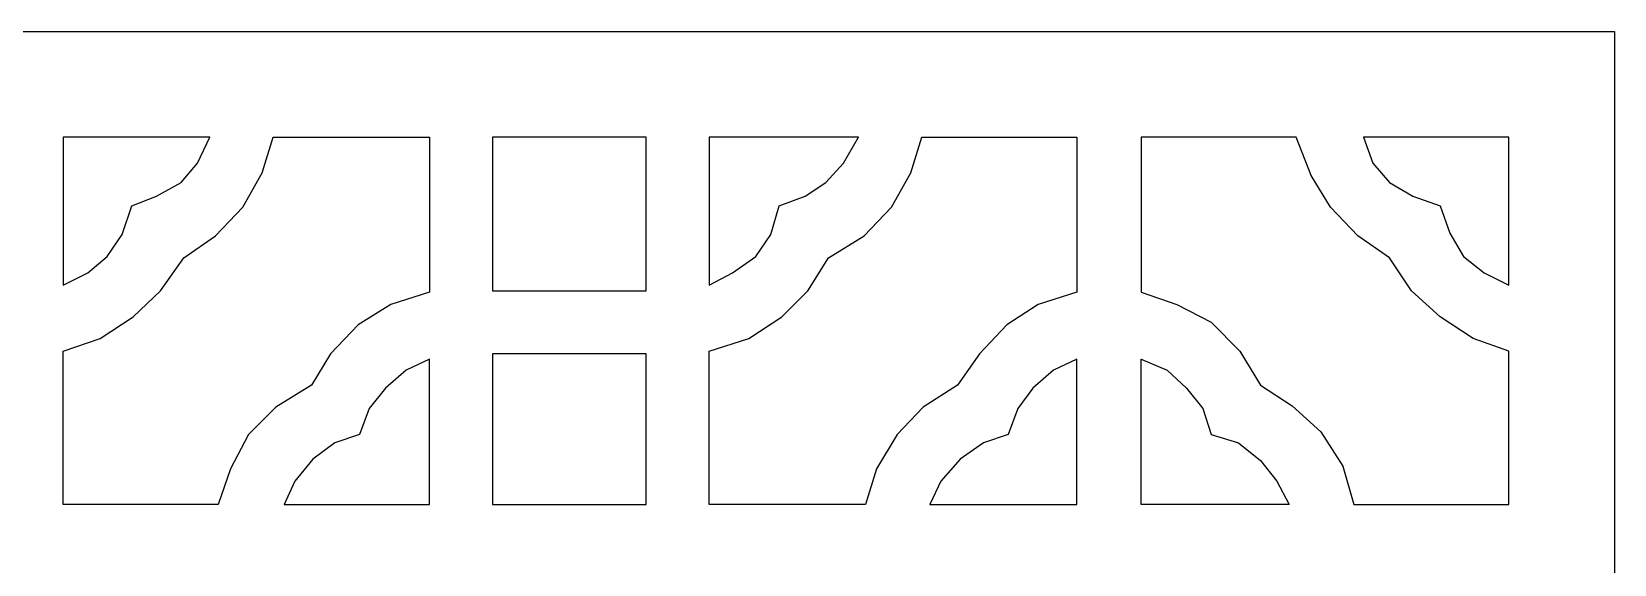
# Model space of a CAD drawing. Header units: centimetres. Extents: x -7.3 to 6.6, y -14.2 to 14.1.
# Drawn here: x -0.32 to 6.63, y 11.71 to 14.05 of the extents above; entities that cross this region are included whole.
import ezdxf

# ---------------------------------------------------------------- set-up
doc = ezdxf.new("R2010")
doc.units = ezdxf.units.CM
doc.header["$MEASUREMENT"] = 0

msp = doc.modelspace()

# ---------------------------------------------------------------- linework, layer by layer
at = {"color": 242}
for points, knots in [([(-7.28151, 14.0501), (-7.28151, 14.0501), (-7.28151, 0.1289), (-7.28151, 0.1289), (-7.28151, 0.1289), (-7.28151, 0.1289), (6.62763, 0.1289), (6.62763, 0.1289), (6.62763, 0.1289), (6.62763, 0.1289), (6.62763, 14.0501), (6.62763, 14.0501), (6.62763, 14.0501), (6.62763, 14.0501), (-7.28151, 14.0501), (-7.28151, 14.0501)], [0, 0, 0, 0, 0.2, 0.2, 0.2, 0.2, 0.4, 0.4, 0.4, 0.4, 0.6, 0.6, 0.6, 0.6, 1, 1, 1, 1]), ([(-0.18244, 12.93618), (-0.18244, 12.93618), (-0.18244, 13.58643), (-0.18244, 13.58643), (-0.18244, 13.58643), (-0.18244, 13.58643), (0.46185, 13.58643), (0.46185, 13.58643), (0.46185, 13.58643), (0.46185, 13.58643), (0.40769, 13.47209), (0.40769, 13.47209), (0.40769, 13.47209), (0.40769, 13.47209), (0.33541, 13.38775), (0.33541, 13.38775), (0.33541, 13.38775), (0.33541, 13.38775), (0.22698, 13.32754), (0.22698, 13.32754), (0.22698, 13.32754), (0.22698, 13.32754), (0.11864, 13.28537), (0.11864, 13.28537), (0.11864, 13.28537), (0.11864, 13.28537), (0.07649, 13.15897), (0.07649, 13.15897), (0.07649, 13.15897), (0.07649, 13.15897), (0.01026, 13.06262), (0.01026, 13.06262), (0.01026, 13.06262), (0.01026, 13.06262), (-0.07409, 12.99038), (-0.07409, 12.99038), (-0.07409, 12.99038), (-0.07409, 12.99038), (-0.18244, 12.93618), (-0.18244, 12.93618)], [0, 0, 0, 0, 0.0909091, 0.0909091, 0.0909091, 0.0909091, 0.1818182, 0.1818182, 0.1818182, 0.1818182, 0.2727273, 0.2727273, 0.2727273, 0.2727273, 0.3636364, 0.3636364, 0.3636364, 0.3636364, 0.4545455, 0.4545455, 0.4545455, 0.4545455, 0.5454545, 0.5454545, 0.5454545, 0.5454545, 0.6363636, 0.6363636, 0.6363636, 0.6363636, 0.7272727, 0.7272727, 0.7272727, 0.7272727, 0.8181818, 0.8181818, 0.8181818, 0.8181818, 1, 1, 1, 1]), ([(0.498, 11.97272), (0.498, 11.97272), (0.55215, 12.12931), (0.55215, 12.12931), (0.55215, 12.12931), (0.55215, 12.12931), (0.63043, 12.27985), (0.63043, 12.27985), (0.63043, 12.27985), (0.63043, 12.27985), (0.75087, 12.4003), (0.75087, 12.4003), (0.75087, 12.4003), (0.75087, 12.4003), (0.90744, 12.49661), (0.90744, 12.49661), (0.90744, 12.49661), (0.90744, 12.49661), (0.99171, 12.63509), (0.99171, 12.63509), (0.99171, 12.63509), (0.99171, 12.63509), (1.11213, 12.76154), (1.11213, 12.76154), (1.11213, 12.76154), (1.11213, 12.76154), (1.25662, 12.85185), (1.25662, 12.85185), (1.25662, 12.85185), (1.25662, 12.85185), (1.42526, 12.90603), (1.42526, 12.90603), (1.42526, 12.90603), (1.42526, 12.90603), (1.42526, 13.58643), (1.42526, 13.58643), (1.42526, 13.58643), (1.42526, 13.58643), (0.73879, 13.58643), (0.73879, 13.58643), (0.73879, 13.58643), (0.73879, 13.58643), (0.69066, 13.4299), (0.69066, 13.4299), (0.69066, 13.4299), (0.69066, 13.4299), (0.60639, 13.27938), (0.60639, 13.27938), (0.60639, 13.27938), (0.60639, 13.27938), (0.48594, 13.15297), (0.48594, 13.15297), (0.48594, 13.15297), (0.48594, 13.15297), (0.34746, 13.05664), (0.34746, 13.05664), (0.34746, 13.05664), (0.34746, 13.05664), (0.24507, 12.9121), (0.24507, 12.9121), (0.24507, 12.9121), (0.24507, 12.9121), (0.12465, 12.79767), (0.12465, 12.79767), (0.12465, 12.79767), (0.12465, 12.79767), (-0.01987, 12.70136), (-0.01987, 12.70136), (-0.01987, 12.70136), (-0.01987, 12.70136), (-0.18244, 12.64713), (-0.18244, 12.64713), (-0.18244, 12.64713), (-0.18244, 12.64713), (-0.18244, 11.97272), (-0.18244, 11.97272), (-0.18244, 11.97272), (-0.18244, 11.97272), (0.498, 11.97272), (0.498, 11.97272)], [0, 0, 0, 0, 0.047619, 0.047619, 0.047619, 0.047619, 0.0952381, 0.0952381, 0.0952381, 0.0952381, 0.1428571, 0.1428571, 0.1428571, 0.1428571, 0.1904762, 0.1904762, 0.1904762, 0.1904762, 0.2380952, 0.2380952, 0.2380952, 0.2380952, 0.2857143, 0.2857143, 0.2857143, 0.2857143, 0.3333333, 0.3333333, 0.3333333, 0.3333333, 0.3809524, 0.3809524, 0.3809524, 0.3809524, 0.4285714, 0.4285714, 0.4285714, 0.4285714, 0.4761905, 0.4761905, 0.4761905, 0.4761905, 0.5238095, 0.5238095, 0.5238095, 0.5238095, 0.5714286, 0.5714286, 0.5714286, 0.5714286, 0.6190476, 0.6190476, 0.6190476, 0.6190476, 0.6666667, 0.6666667, 0.6666667, 0.6666667, 0.7142857, 0.7142857, 0.7142857, 0.7142857, 0.7619048, 0.7619048, 0.7619048, 0.7619048, 0.8095238, 0.8095238, 0.8095238, 0.8095238, 0.8571429, 0.8571429, 0.8571429, 0.8571429, 0.9047619, 0.9047619, 0.9047619, 0.9047619, 1, 1, 1, 1]), ([(1.70225, 12.9121), (1.70225, 12.9121), (1.70225, 13.58643), (1.70225, 13.58643), (1.70225, 13.58643), (1.70225, 13.58643), (2.37658, 13.58643), (2.37658, 13.58643), (2.37658, 13.58643), (2.37658, 13.58643), (2.37658, 12.9121), (2.37658, 12.9121), (2.37658, 12.9121), (2.37658, 12.9121), (1.70225, 12.9121), (1.70225, 12.9121)], [0, 0, 0, 0, 0.2, 0.2, 0.2, 0.2, 0.4, 0.4, 0.4, 0.4, 0.6, 0.6, 0.6, 0.6, 1, 1, 1, 1]), ([(2.6536, 12.93618), (2.6536, 12.93618), (2.6536, 13.58643), (2.6536, 13.58643), (2.6536, 13.58643), (2.6536, 13.58643), (3.30992, 13.58643), (3.30992, 13.58643), (3.30992, 13.58643), (3.30992, 13.58643), (3.24369, 13.47209), (3.24369, 13.47209), (3.24369, 13.47209), (3.24369, 13.47209), (3.16541, 13.38775), (3.16541, 13.38775), (3.16541, 13.38775), (3.16541, 13.38775), (3.07503, 13.32754), (3.07503, 13.32754), (3.07503, 13.32754), (3.07503, 13.32754), (2.96062, 13.28537), (2.96062, 13.28537), (2.96062, 13.28537), (2.96062, 13.28537), (2.92459, 13.15897), (2.92459, 13.15897), (2.92459, 13.15897), (2.92459, 13.15897), (2.85834, 13.06262), (2.85834, 13.06262), (2.85834, 13.06262), (2.85834, 13.06262), (2.75593, 12.99038), (2.75593, 12.99038), (2.75593, 12.99038), (2.75593, 12.99038), (2.6536, 12.93618), (2.6536, 12.93618)], [0, 0, 0, 0, 0.0909091, 0.0909091, 0.0909091, 0.0909091, 0.1818182, 0.1818182, 0.1818182, 0.1818182, 0.2727273, 0.2727273, 0.2727273, 0.2727273, 0.3636364, 0.3636364, 0.3636364, 0.3636364, 0.4545455, 0.4545455, 0.4545455, 0.4545455, 0.5454545, 0.5454545, 0.5454545, 0.5454545, 0.6363636, 0.6363636, 0.6363636, 0.6363636, 0.7272727, 0.7272727, 0.7272727, 0.7272727, 0.8181818, 0.8181818, 0.8181818, 0.8181818, 1, 1, 1, 1]), ([(3.58689, 13.58643), (3.58689, 13.58643), (3.53874, 13.4299), (3.53874, 13.4299), (3.53874, 13.4299), (3.53874, 13.4299), (3.45441, 13.27938), (3.45441, 13.27938), (3.45441, 13.27938), (3.45441, 13.27938), (3.33402, 13.15297), (3.33402, 13.15297), (3.33402, 13.15297), (3.33402, 13.15297), (3.17744, 13.05664), (3.17744, 13.05664), (3.17744, 13.05664), (3.17744, 13.05664), (3.08712, 12.9121), (3.08712, 12.9121), (3.08712, 12.9121), (3.08712, 12.9121), (2.9727, 12.79767), (2.9727, 12.79767), (2.9727, 12.79767), (2.9727, 12.79767), (2.8282, 12.70136), (2.8282, 12.70136), (2.8282, 12.70136), (2.8282, 12.70136), (2.6536, 12.64713), (2.6536, 12.64713), (2.6536, 12.64713), (2.6536, 12.64713), (2.6536, 11.97272), (2.6536, 11.97272), (2.6536, 11.97272), (2.6536, 11.97272), (3.34001, 11.97272), (3.34001, 11.97272), (3.34001, 11.97272), (3.34001, 11.97272), (3.3882, 12.12931), (3.3882, 12.12931), (3.3882, 12.12931), (3.3882, 12.12931), (3.47853, 12.27985), (3.47853, 12.27985), (3.47853, 12.27985), (3.47853, 12.27985), (3.59288, 12.4003), (3.59288, 12.4003), (3.59288, 12.4003), (3.59288, 12.4003), (3.74349, 12.49661), (3.74349, 12.49661), (3.74349, 12.49661), (3.74349, 12.49661), (3.83978, 12.63509), (3.83978, 12.63509), (3.83978, 12.63509), (3.83978, 12.63509), (3.96018, 12.76154), (3.96018, 12.76154), (3.96018, 12.76154), (3.96018, 12.76154), (4.09871, 12.85185), (4.09871, 12.85185), (4.09871, 12.85185), (4.09871, 12.85185), (4.26733, 12.90603), (4.26733, 12.90603), (4.26733, 12.90603), (4.26733, 12.90603), (4.26733, 13.58643), (4.26733, 13.58643), (4.26733, 13.58643), (4.26733, 13.58643), (3.58689, 13.58643), (3.58689, 13.58643)], [0, 0, 0, 0, 0.047619, 0.047619, 0.047619, 0.047619, 0.0952381, 0.0952381, 0.0952381, 0.0952381, 0.1428571, 0.1428571, 0.1428571, 0.1428571, 0.1904762, 0.1904762, 0.1904762, 0.1904762, 0.2380952, 0.2380952, 0.2380952, 0.2380952, 0.2857143, 0.2857143, 0.2857143, 0.2857143, 0.3333333, 0.3333333, 0.3333333, 0.3333333, 0.3809524, 0.3809524, 0.3809524, 0.3809524, 0.4285714, 0.4285714, 0.4285714, 0.4285714, 0.4761905, 0.4761905, 0.4761905, 0.4761905, 0.5238095, 0.5238095, 0.5238095, 0.5238095, 0.5714286, 0.5714286, 0.5714286, 0.5714286, 0.6190476, 0.6190476, 0.6190476, 0.6190476, 0.6666667, 0.6666667, 0.6666667, 0.6666667, 0.7142857, 0.7142857, 0.7142857, 0.7142857, 0.7619048, 0.7619048, 0.7619048, 0.7619048, 0.8095238, 0.8095238, 0.8095238, 0.8095238, 0.8571429, 0.8571429, 0.8571429, 0.8571429, 0.9047619, 0.9047619, 0.9047619, 0.9047619, 1, 1, 1, 1]), ([(5.48361, 11.97272), (5.48361, 11.97272), (5.43545, 12.14135), (5.43545, 12.14135), (5.43545, 12.14135), (5.43545, 12.14135), (5.33913, 12.2919), (5.33913, 12.2919), (5.33913, 12.2919), (5.33913, 12.2919), (5.21264, 12.40629), (5.21264, 12.40629), (5.21264, 12.40629), (5.21264, 12.40629), (5.07413, 12.49661), (5.07413, 12.49661), (5.07413, 12.49661), (5.07413, 12.49661), (4.98382, 12.64713), (4.98382, 12.64713), (4.98382, 12.64713), (4.98382, 12.64713), (4.85736, 12.77363), (4.85736, 12.77363), (4.85736, 12.77363), (4.85736, 12.77363), (4.70686, 12.85185), (4.70686, 12.85185), (4.70686, 12.85185), (4.70686, 12.85185), (4.55031, 12.90603), (4.55031, 12.90603), (4.55031, 12.90603), (4.55031, 12.90603), (4.55031, 13.58643), (4.55031, 13.58643), (4.55031, 13.58643), (4.55031, 13.58643), (5.23068, 13.58643), (5.23068, 13.58643), (5.23068, 13.58643), (5.23068, 13.58643), (5.29692, 13.41789), (5.29692, 13.41789), (5.29692, 13.41789), (5.29692, 13.41789), (5.38119, 13.27938), (5.38119, 13.27938), (5.38119, 13.27938), (5.38119, 13.27938), (5.50169, 13.15297), (5.50169, 13.15297), (5.50169, 13.15297), (5.50169, 13.15297), (5.64018, 13.05664), (5.64018, 13.05664), (5.64018, 13.05664), (5.64018, 13.05664), (5.73645, 12.9121), (5.73645, 12.9121), (5.73645, 12.9121), (5.73645, 12.9121), (5.8629, 12.79767), (5.8629, 12.79767), (5.8629, 12.79767), (5.8629, 12.79767), (6.00748, 12.70136), (6.00748, 12.70136), (6.00748, 12.70136), (6.00748, 12.70136), (6.164, 12.64713), (6.164, 12.64713), (6.164, 12.64713), (6.164, 12.64713), (6.164, 11.97272), (6.164, 11.97272), (6.164, 11.97272), (6.164, 11.97272), (5.48361, 11.97272), (5.48361, 11.97272)], [0, 0, 0, 0, 0.047619, 0.047619, 0.047619, 0.047619, 0.0952381, 0.0952381, 0.0952381, 0.0952381, 0.1428571, 0.1428571, 0.1428571, 0.1428571, 0.1904762, 0.1904762, 0.1904762, 0.1904762, 0.2380952, 0.2380952, 0.2380952, 0.2380952, 0.2857143, 0.2857143, 0.2857143, 0.2857143, 0.3333333, 0.3333333, 0.3333333, 0.3333333, 0.3809524, 0.3809524, 0.3809524, 0.3809524, 0.4285714, 0.4285714, 0.4285714, 0.4285714, 0.4761905, 0.4761905, 0.4761905, 0.4761905, 0.5238095, 0.5238095, 0.5238095, 0.5238095, 0.5714286, 0.5714286, 0.5714286, 0.5714286, 0.6190476, 0.6190476, 0.6190476, 0.6190476, 0.6666667, 0.6666667, 0.6666667, 0.6666667, 0.7142857, 0.7142857, 0.7142857, 0.7142857, 0.7619048, 0.7619048, 0.7619048, 0.7619048, 0.8095238, 0.8095238, 0.8095238, 0.8095238, 0.8571429, 0.8571429, 0.8571429, 0.8571429, 0.9047619, 0.9047619, 0.9047619, 0.9047619, 1, 1, 1, 1]), ([(6.164, 12.93618), (6.164, 12.93618), (6.05564, 12.99038), (6.05564, 12.99038), (6.05564, 12.99038), (6.05564, 12.99038), (5.96533, 13.06262), (5.96533, 13.06262), (5.96533, 13.06262), (5.96533, 13.06262), (5.90511, 13.16501), (5.90511, 13.16501), (5.90511, 13.16501), (5.90511, 13.16501), (5.8629, 13.28537), (5.8629, 13.28537), (5.8629, 13.28537), (5.8629, 13.28537), (5.74251, 13.32754), (5.74251, 13.32754), (5.74251, 13.32754), (5.74251, 13.32754), (5.64018, 13.38775), (5.64018, 13.38775), (5.64018, 13.38775), (5.64018, 13.38775), (5.56791, 13.47209), (5.56791, 13.47209), (5.56791, 13.47209), (5.56791, 13.47209), (5.52573, 13.58643), (5.52573, 13.58643), (5.52573, 13.58643), (5.52573, 13.58643), (6.164, 13.58643), (6.164, 13.58643), (6.164, 13.58643), (6.164, 13.58643), (6.164, 12.93618), (6.164, 12.93618)], [0, 0, 0, 0, 0.0909091, 0.0909091, 0.0909091, 0.0909091, 0.1818182, 0.1818182, 0.1818182, 0.1818182, 0.2727273, 0.2727273, 0.2727273, 0.2727273, 0.3636364, 0.3636364, 0.3636364, 0.3636364, 0.4545455, 0.4545455, 0.4545455, 0.4545455, 0.5454545, 0.5454545, 0.5454545, 0.5454545, 0.6363636, 0.6363636, 0.6363636, 0.6363636, 0.7272727, 0.7272727, 0.7272727, 0.7272727, 0.8181818, 0.8181818, 0.8181818, 0.8181818, 1, 1, 1, 1]), ([(0.78699, 11.97272), (0.78699, 11.97272), (0.83517, 12.07511), (0.83517, 12.07511), (0.83517, 12.07511), (0.83517, 12.07511), (0.91341, 12.17145), (0.91341, 12.17145), (0.91341, 12.17145), (0.91341, 12.17145), (1.00977, 12.24368), (1.00977, 12.24368), (1.00977, 12.24368), (1.00977, 12.24368), (1.11813, 12.27985), (1.11813, 12.27985), (1.11813, 12.27985), (1.11813, 12.27985), (1.1603, 12.39428), (1.1603, 12.39428), (1.1603, 12.39428), (1.1603, 12.39428), (1.23255, 12.48455), (1.23255, 12.48455), (1.23255, 12.48455), (1.23255, 12.48455), (1.32288, 12.56284), (1.32288, 12.56284), (1.32288, 12.56284), (1.32288, 12.56284), (1.42526, 12.61101), (1.42526, 12.61101), (1.42526, 12.61101), (1.42526, 12.61101), (1.42526, 11.97272), (1.42526, 11.97272), (1.42526, 11.97272), (1.42526, 11.97272), (0.78699, 11.97272), (0.78699, 11.97272)], [0, 0, 0, 0, 0.0909091, 0.0909091, 0.0909091, 0.0909091, 0.1818182, 0.1818182, 0.1818182, 0.1818182, 0.2727273, 0.2727273, 0.2727273, 0.2727273, 0.3636364, 0.3636364, 0.3636364, 0.3636364, 0.4545455, 0.4545455, 0.4545455, 0.4545455, 0.5454545, 0.5454545, 0.5454545, 0.5454545, 0.6363636, 0.6363636, 0.6363636, 0.6363636, 0.7272727, 0.7272727, 0.7272727, 0.7272727, 0.8181818, 0.8181818, 0.8181818, 0.8181818, 1, 1, 1, 1]), ([(2.37658, 11.97272), (2.37658, 11.97272), (1.70225, 11.97272), (1.70225, 11.97272), (1.70225, 11.97272), (1.70225, 11.97272), (1.70225, 12.63509), (1.70225, 12.63509), (1.70225, 12.63509), (1.70225, 12.63509), (2.37658, 12.63509), (2.37658, 12.63509), (2.37658, 12.63509), (2.37658, 12.63509), (2.37658, 11.97272), (2.37658, 11.97272)], [0, 0, 0, 0, 0.2, 0.2, 0.2, 0.2, 0.4, 0.4, 0.4, 0.4, 0.6, 0.6, 0.6, 0.6, 1, 1, 1, 1]), ([(3.62303, 11.97272), (3.62303, 11.97272), (3.67118, 12.07511), (3.67118, 12.07511), (3.67118, 12.07511), (3.67118, 12.07511), (3.7555, 12.17145), (3.7555, 12.17145), (3.7555, 12.17145), (3.7555, 12.17145), (3.85784, 12.24368), (3.85784, 12.24368), (3.85784, 12.24368), (3.85784, 12.24368), (3.96625, 12.27985), (3.96625, 12.27985), (3.96625, 12.27985), (3.96625, 12.27985), (4.00839, 12.39428), (4.00839, 12.39428), (4.00839, 12.39428), (4.00839, 12.39428), (4.07461, 12.48455), (4.07461, 12.48455), (4.07461, 12.48455), (4.07461, 12.48455), (4.16492, 12.56284), (4.16492, 12.56284), (4.16492, 12.56284), (4.16492, 12.56284), (4.26733, 12.61101), (4.26733, 12.61101), (4.26733, 12.61101), (4.26733, 12.61101), (4.26733, 11.97272), (4.26733, 11.97272), (4.26733, 11.97272), (4.26733, 11.97272), (3.62303, 11.97272), (3.62303, 11.97272)], [0, 0, 0, 0, 0.0909091, 0.0909091, 0.0909091, 0.0909091, 0.1818182, 0.1818182, 0.1818182, 0.1818182, 0.2727273, 0.2727273, 0.2727273, 0.2727273, 0.3636364, 0.3636364, 0.3636364, 0.3636364, 0.4545455, 0.4545455, 0.4545455, 0.4545455, 0.5454545, 0.5454545, 0.5454545, 0.5454545, 0.6363636, 0.6363636, 0.6363636, 0.6363636, 0.7272727, 0.7272727, 0.7272727, 0.7272727, 0.8181818, 0.8181818, 0.8181818, 0.8181818, 1, 1, 1, 1]), ([(4.55031, 12.61101), (4.55031, 12.61101), (4.55031, 11.97272), (4.55031, 11.97272), (4.55031, 11.97272), (4.55031, 11.97272), (5.20063, 11.97272), (5.20063, 11.97272), (5.20063, 11.97272), (5.20063, 11.97272), (5.1464, 12.07511), (5.1464, 12.07511), (5.1464, 12.07511), (5.1464, 12.07511), (5.07413, 12.16546), (5.07413, 12.16546), (5.07413, 12.16546), (5.07413, 12.16546), (4.97779, 12.24368), (4.97779, 12.24368), (4.97779, 12.24368), (4.97779, 12.24368), (4.85736, 12.27985), (4.85736, 12.27985), (4.85736, 12.27985), (4.85736, 12.27985), (4.82125, 12.39428), (4.82125, 12.39428), (4.82125, 12.39428), (4.82125, 12.39428), (4.74897, 12.48455), (4.74897, 12.48455), (4.74897, 12.48455), (4.74897, 12.48455), (4.6647, 12.56284), (4.6647, 12.56284), (4.6647, 12.56284), (4.6647, 12.56284), (4.55031, 12.61101), (4.55031, 12.61101)], [0, 0, 0, 0, 0.0909091, 0.0909091, 0.0909091, 0.0909091, 0.1818182, 0.1818182, 0.1818182, 0.1818182, 0.2727273, 0.2727273, 0.2727273, 0.2727273, 0.3636364, 0.3636364, 0.3636364, 0.3636364, 0.4545455, 0.4545455, 0.4545455, 0.4545455, 0.5454545, 0.5454545, 0.5454545, 0.5454545, 0.6363636, 0.6363636, 0.6363636, 0.6363636, 0.7272727, 0.7272727, 0.7272727, 0.7272727, 0.8181818, 0.8181818, 0.8181818, 0.8181818, 1, 1, 1, 1])]:
    msp.add_open_spline(points, degree=3, knots=knots, dxfattribs=at)
at = {"lineweight": 9}
for points, knots in [([(-7.28151, 14.0501), (-7.28151, 14.0501), (-7.28151, 0.1289), (-7.28151, 0.1289), (-7.28151, 0.1289), (-7.28151, 0.1289), (6.62763, 0.1289), (6.62763, 0.1289), (6.62763, 0.1289), (6.62763, 0.1289), (6.62763, 14.0501), (6.62763, 14.0501), (6.62763, 14.0501), (6.62763, 14.0501), (-7.28151, 14.0501), (-7.28151, 14.0501)], [0, 0, 0, 0, 0.2, 0.2, 0.2, 0.2, 0.4, 0.4, 0.4, 0.4, 0.6, 0.6, 0.6, 0.6, 1, 1, 1, 1]), ([(-0.18244, 12.93618), (-0.18244, 12.93618), (-0.18244, 13.58643), (-0.18244, 13.58643), (-0.18244, 13.58643), (-0.18244, 13.58643), (0.46185, 13.58643), (0.46185, 13.58643), (0.46185, 13.58643), (0.46185, 13.58643), (0.40769, 13.47209), (0.40769, 13.47209), (0.40769, 13.47209), (0.40769, 13.47209), (0.33541, 13.38775), (0.33541, 13.38775), (0.33541, 13.38775), (0.33541, 13.38775), (0.22698, 13.32754), (0.22698, 13.32754), (0.22698, 13.32754), (0.22698, 13.32754), (0.11864, 13.28537), (0.11864, 13.28537), (0.11864, 13.28537), (0.11864, 13.28537), (0.07649, 13.15897), (0.07649, 13.15897), (0.07649, 13.15897), (0.07649, 13.15897), (0.01026, 13.06262), (0.01026, 13.06262), (0.01026, 13.06262), (0.01026, 13.06262), (-0.07409, 12.99038), (-0.07409, 12.99038), (-0.07409, 12.99038), (-0.07409, 12.99038), (-0.18244, 12.93618), (-0.18244, 12.93618)], [0, 0, 0, 0, 0.0909091, 0.0909091, 0.0909091, 0.0909091, 0.1818182, 0.1818182, 0.1818182, 0.1818182, 0.2727273, 0.2727273, 0.2727273, 0.2727273, 0.3636364, 0.3636364, 0.3636364, 0.3636364, 0.4545455, 0.4545455, 0.4545455, 0.4545455, 0.5454545, 0.5454545, 0.5454545, 0.5454545, 0.6363636, 0.6363636, 0.6363636, 0.6363636, 0.7272727, 0.7272727, 0.7272727, 0.7272727, 0.8181818, 0.8181818, 0.8181818, 0.8181818, 1, 1, 1, 1]), ([(0.498, 11.97272), (0.498, 11.97272), (0.55215, 12.12931), (0.55215, 12.12931), (0.55215, 12.12931), (0.55215, 12.12931), (0.63043, 12.27985), (0.63043, 12.27985), (0.63043, 12.27985), (0.63043, 12.27985), (0.75087, 12.4003), (0.75087, 12.4003), (0.75087, 12.4003), (0.75087, 12.4003), (0.90744, 12.49661), (0.90744, 12.49661), (0.90744, 12.49661), (0.90744, 12.49661), (0.99171, 12.63509), (0.99171, 12.63509), (0.99171, 12.63509), (0.99171, 12.63509), (1.11213, 12.76154), (1.11213, 12.76154), (1.11213, 12.76154), (1.11213, 12.76154), (1.25662, 12.85185), (1.25662, 12.85185), (1.25662, 12.85185), (1.25662, 12.85185), (1.42526, 12.90603), (1.42526, 12.90603), (1.42526, 12.90603), (1.42526, 12.90603), (1.42526, 13.58643), (1.42526, 13.58643), (1.42526, 13.58643), (1.42526, 13.58643), (0.73879, 13.58643), (0.73879, 13.58643), (0.73879, 13.58643), (0.73879, 13.58643), (0.69066, 13.4299), (0.69066, 13.4299), (0.69066, 13.4299), (0.69066, 13.4299), (0.60639, 13.27938), (0.60639, 13.27938), (0.60639, 13.27938), (0.60639, 13.27938), (0.48594, 13.15297), (0.48594, 13.15297), (0.48594, 13.15297), (0.48594, 13.15297), (0.34746, 13.05664), (0.34746, 13.05664), (0.34746, 13.05664), (0.34746, 13.05664), (0.24507, 12.9121), (0.24507, 12.9121), (0.24507, 12.9121), (0.24507, 12.9121), (0.12465, 12.79767), (0.12465, 12.79767), (0.12465, 12.79767), (0.12465, 12.79767), (-0.01987, 12.70136), (-0.01987, 12.70136), (-0.01987, 12.70136), (-0.01987, 12.70136), (-0.18244, 12.64713), (-0.18244, 12.64713), (-0.18244, 12.64713), (-0.18244, 12.64713), (-0.18244, 11.97272), (-0.18244, 11.97272), (-0.18244, 11.97272), (-0.18244, 11.97272), (0.498, 11.97272), (0.498, 11.97272)], [0, 0, 0, 0, 0.047619, 0.047619, 0.047619, 0.047619, 0.0952381, 0.0952381, 0.0952381, 0.0952381, 0.1428571, 0.1428571, 0.1428571, 0.1428571, 0.1904762, 0.1904762, 0.1904762, 0.1904762, 0.2380952, 0.2380952, 0.2380952, 0.2380952, 0.2857143, 0.2857143, 0.2857143, 0.2857143, 0.3333333, 0.3333333, 0.3333333, 0.3333333, 0.3809524, 0.3809524, 0.3809524, 0.3809524, 0.4285714, 0.4285714, 0.4285714, 0.4285714, 0.4761905, 0.4761905, 0.4761905, 0.4761905, 0.5238095, 0.5238095, 0.5238095, 0.5238095, 0.5714286, 0.5714286, 0.5714286, 0.5714286, 0.6190476, 0.6190476, 0.6190476, 0.6190476, 0.6666667, 0.6666667, 0.6666667, 0.6666667, 0.7142857, 0.7142857, 0.7142857, 0.7142857, 0.7619048, 0.7619048, 0.7619048, 0.7619048, 0.8095238, 0.8095238, 0.8095238, 0.8095238, 0.8571429, 0.8571429, 0.8571429, 0.8571429, 0.9047619, 0.9047619, 0.9047619, 0.9047619, 1, 1, 1, 1]), ([(1.70225, 12.9121), (1.70225, 12.9121), (1.70225, 13.58643), (1.70225, 13.58643), (1.70225, 13.58643), (1.70225, 13.58643), (2.37658, 13.58643), (2.37658, 13.58643), (2.37658, 13.58643), (2.37658, 13.58643), (2.37658, 12.9121), (2.37658, 12.9121), (2.37658, 12.9121), (2.37658, 12.9121), (1.70225, 12.9121), (1.70225, 12.9121)], [0, 0, 0, 0, 0.2, 0.2, 0.2, 0.2, 0.4, 0.4, 0.4, 0.4, 0.6, 0.6, 0.6, 0.6, 1, 1, 1, 1]), ([(2.6536, 12.93618), (2.6536, 12.93618), (2.6536, 13.58643), (2.6536, 13.58643), (2.6536, 13.58643), (2.6536, 13.58643), (3.30992, 13.58643), (3.30992, 13.58643), (3.30992, 13.58643), (3.30992, 13.58643), (3.24369, 13.47209), (3.24369, 13.47209), (3.24369, 13.47209), (3.24369, 13.47209), (3.16541, 13.38775), (3.16541, 13.38775), (3.16541, 13.38775), (3.16541, 13.38775), (3.07503, 13.32754), (3.07503, 13.32754), (3.07503, 13.32754), (3.07503, 13.32754), (2.96062, 13.28537), (2.96062, 13.28537), (2.96062, 13.28537), (2.96062, 13.28537), (2.92459, 13.15897), (2.92459, 13.15897), (2.92459, 13.15897), (2.92459, 13.15897), (2.85834, 13.06262), (2.85834, 13.06262), (2.85834, 13.06262), (2.85834, 13.06262), (2.75593, 12.99038), (2.75593, 12.99038), (2.75593, 12.99038), (2.75593, 12.99038), (2.6536, 12.93618), (2.6536, 12.93618)], [0, 0, 0, 0, 0.0909091, 0.0909091, 0.0909091, 0.0909091, 0.1818182, 0.1818182, 0.1818182, 0.1818182, 0.2727273, 0.2727273, 0.2727273, 0.2727273, 0.3636364, 0.3636364, 0.3636364, 0.3636364, 0.4545455, 0.4545455, 0.4545455, 0.4545455, 0.5454545, 0.5454545, 0.5454545, 0.5454545, 0.6363636, 0.6363636, 0.6363636, 0.6363636, 0.7272727, 0.7272727, 0.7272727, 0.7272727, 0.8181818, 0.8181818, 0.8181818, 0.8181818, 1, 1, 1, 1]), ([(3.58689, 13.58643), (3.58689, 13.58643), (3.53874, 13.4299), (3.53874, 13.4299), (3.53874, 13.4299), (3.53874, 13.4299), (3.45441, 13.27938), (3.45441, 13.27938), (3.45441, 13.27938), (3.45441, 13.27938), (3.33402, 13.15297), (3.33402, 13.15297), (3.33402, 13.15297), (3.33402, 13.15297), (3.17744, 13.05664), (3.17744, 13.05664), (3.17744, 13.05664), (3.17744, 13.05664), (3.08712, 12.9121), (3.08712, 12.9121), (3.08712, 12.9121), (3.08712, 12.9121), (2.9727, 12.79767), (2.9727, 12.79767), (2.9727, 12.79767), (2.9727, 12.79767), (2.8282, 12.70136), (2.8282, 12.70136), (2.8282, 12.70136), (2.8282, 12.70136), (2.6536, 12.64713), (2.6536, 12.64713), (2.6536, 12.64713), (2.6536, 12.64713), (2.6536, 11.97272), (2.6536, 11.97272), (2.6536, 11.97272), (2.6536, 11.97272), (3.34001, 11.97272), (3.34001, 11.97272), (3.34001, 11.97272), (3.34001, 11.97272), (3.3882, 12.12931), (3.3882, 12.12931), (3.3882, 12.12931), (3.3882, 12.12931), (3.47853, 12.27985), (3.47853, 12.27985), (3.47853, 12.27985), (3.47853, 12.27985), (3.59288, 12.4003), (3.59288, 12.4003), (3.59288, 12.4003), (3.59288, 12.4003), (3.74349, 12.49661), (3.74349, 12.49661), (3.74349, 12.49661), (3.74349, 12.49661), (3.83978, 12.63509), (3.83978, 12.63509), (3.83978, 12.63509), (3.83978, 12.63509), (3.96018, 12.76154), (3.96018, 12.76154), (3.96018, 12.76154), (3.96018, 12.76154), (4.09871, 12.85185), (4.09871, 12.85185), (4.09871, 12.85185), (4.09871, 12.85185), (4.26733, 12.90603), (4.26733, 12.90603), (4.26733, 12.90603), (4.26733, 12.90603), (4.26733, 13.58643), (4.26733, 13.58643), (4.26733, 13.58643), (4.26733, 13.58643), (3.58689, 13.58643), (3.58689, 13.58643)], [0, 0, 0, 0, 0.047619, 0.047619, 0.047619, 0.047619, 0.0952381, 0.0952381, 0.0952381, 0.0952381, 0.1428571, 0.1428571, 0.1428571, 0.1428571, 0.1904762, 0.1904762, 0.1904762, 0.1904762, 0.2380952, 0.2380952, 0.2380952, 0.2380952, 0.2857143, 0.2857143, 0.2857143, 0.2857143, 0.3333333, 0.3333333, 0.3333333, 0.3333333, 0.3809524, 0.3809524, 0.3809524, 0.3809524, 0.4285714, 0.4285714, 0.4285714, 0.4285714, 0.4761905, 0.4761905, 0.4761905, 0.4761905, 0.5238095, 0.5238095, 0.5238095, 0.5238095, 0.5714286, 0.5714286, 0.5714286, 0.5714286, 0.6190476, 0.6190476, 0.6190476, 0.6190476, 0.6666667, 0.6666667, 0.6666667, 0.6666667, 0.7142857, 0.7142857, 0.7142857, 0.7142857, 0.7619048, 0.7619048, 0.7619048, 0.7619048, 0.8095238, 0.8095238, 0.8095238, 0.8095238, 0.8571429, 0.8571429, 0.8571429, 0.8571429, 0.9047619, 0.9047619, 0.9047619, 0.9047619, 1, 1, 1, 1]), ([(5.48361, 11.97272), (5.48361, 11.97272), (5.43545, 12.14135), (5.43545, 12.14135), (5.43545, 12.14135), (5.43545, 12.14135), (5.33913, 12.2919), (5.33913, 12.2919), (5.33913, 12.2919), (5.33913, 12.2919), (5.21264, 12.40629), (5.21264, 12.40629), (5.21264, 12.40629), (5.21264, 12.40629), (5.07413, 12.49661), (5.07413, 12.49661), (5.07413, 12.49661), (5.07413, 12.49661), (4.98382, 12.64713), (4.98382, 12.64713), (4.98382, 12.64713), (4.98382, 12.64713), (4.85736, 12.77363), (4.85736, 12.77363), (4.85736, 12.77363), (4.85736, 12.77363), (4.70686, 12.85185), (4.70686, 12.85185), (4.70686, 12.85185), (4.70686, 12.85185), (4.55031, 12.90603), (4.55031, 12.90603), (4.55031, 12.90603), (4.55031, 12.90603), (4.55031, 13.58643), (4.55031, 13.58643), (4.55031, 13.58643), (4.55031, 13.58643), (5.23068, 13.58643), (5.23068, 13.58643), (5.23068, 13.58643), (5.23068, 13.58643), (5.29692, 13.41789), (5.29692, 13.41789), (5.29692, 13.41789), (5.29692, 13.41789), (5.38119, 13.27938), (5.38119, 13.27938), (5.38119, 13.27938), (5.38119, 13.27938), (5.50169, 13.15297), (5.50169, 13.15297), (5.50169, 13.15297), (5.50169, 13.15297), (5.64018, 13.05664), (5.64018, 13.05664), (5.64018, 13.05664), (5.64018, 13.05664), (5.73645, 12.9121), (5.73645, 12.9121), (5.73645, 12.9121), (5.73645, 12.9121), (5.8629, 12.79767), (5.8629, 12.79767), (5.8629, 12.79767), (5.8629, 12.79767), (6.00748, 12.70136), (6.00748, 12.70136), (6.00748, 12.70136), (6.00748, 12.70136), (6.164, 12.64713), (6.164, 12.64713), (6.164, 12.64713), (6.164, 12.64713), (6.164, 11.97272), (6.164, 11.97272), (6.164, 11.97272), (6.164, 11.97272), (5.48361, 11.97272), (5.48361, 11.97272)], [0, 0, 0, 0, 0.047619, 0.047619, 0.047619, 0.047619, 0.0952381, 0.0952381, 0.0952381, 0.0952381, 0.1428571, 0.1428571, 0.1428571, 0.1428571, 0.1904762, 0.1904762, 0.1904762, 0.1904762, 0.2380952, 0.2380952, 0.2380952, 0.2380952, 0.2857143, 0.2857143, 0.2857143, 0.2857143, 0.3333333, 0.3333333, 0.3333333, 0.3333333, 0.3809524, 0.3809524, 0.3809524, 0.3809524, 0.4285714, 0.4285714, 0.4285714, 0.4285714, 0.4761905, 0.4761905, 0.4761905, 0.4761905, 0.5238095, 0.5238095, 0.5238095, 0.5238095, 0.5714286, 0.5714286, 0.5714286, 0.5714286, 0.6190476, 0.6190476, 0.6190476, 0.6190476, 0.6666667, 0.6666667, 0.6666667, 0.6666667, 0.7142857, 0.7142857, 0.7142857, 0.7142857, 0.7619048, 0.7619048, 0.7619048, 0.7619048, 0.8095238, 0.8095238, 0.8095238, 0.8095238, 0.8571429, 0.8571429, 0.8571429, 0.8571429, 0.9047619, 0.9047619, 0.9047619, 0.9047619, 1, 1, 1, 1]), ([(6.164, 12.93618), (6.164, 12.93618), (6.05564, 12.99038), (6.05564, 12.99038), (6.05564, 12.99038), (6.05564, 12.99038), (5.96533, 13.06262), (5.96533, 13.06262), (5.96533, 13.06262), (5.96533, 13.06262), (5.90511, 13.16501), (5.90511, 13.16501), (5.90511, 13.16501), (5.90511, 13.16501), (5.8629, 13.28537), (5.8629, 13.28537), (5.8629, 13.28537), (5.8629, 13.28537), (5.74251, 13.32754), (5.74251, 13.32754), (5.74251, 13.32754), (5.74251, 13.32754), (5.64018, 13.38775), (5.64018, 13.38775), (5.64018, 13.38775), (5.64018, 13.38775), (5.56791, 13.47209), (5.56791, 13.47209), (5.56791, 13.47209), (5.56791, 13.47209), (5.52573, 13.58643), (5.52573, 13.58643), (5.52573, 13.58643), (5.52573, 13.58643), (6.164, 13.58643), (6.164, 13.58643), (6.164, 13.58643), (6.164, 13.58643), (6.164, 12.93618), (6.164, 12.93618)], [0, 0, 0, 0, 0.0909091, 0.0909091, 0.0909091, 0.0909091, 0.1818182, 0.1818182, 0.1818182, 0.1818182, 0.2727273, 0.2727273, 0.2727273, 0.2727273, 0.3636364, 0.3636364, 0.3636364, 0.3636364, 0.4545455, 0.4545455, 0.4545455, 0.4545455, 0.5454545, 0.5454545, 0.5454545, 0.5454545, 0.6363636, 0.6363636, 0.6363636, 0.6363636, 0.7272727, 0.7272727, 0.7272727, 0.7272727, 0.8181818, 0.8181818, 0.8181818, 0.8181818, 1, 1, 1, 1]), ([(0.78699, 11.97272), (0.78699, 11.97272), (0.83517, 12.07511), (0.83517, 12.07511), (0.83517, 12.07511), (0.83517, 12.07511), (0.91341, 12.17145), (0.91341, 12.17145), (0.91341, 12.17145), (0.91341, 12.17145), (1.00977, 12.24368), (1.00977, 12.24368), (1.00977, 12.24368), (1.00977, 12.24368), (1.11813, 12.27985), (1.11813, 12.27985), (1.11813, 12.27985), (1.11813, 12.27985), (1.1603, 12.39428), (1.1603, 12.39428), (1.1603, 12.39428), (1.1603, 12.39428), (1.23255, 12.48455), (1.23255, 12.48455), (1.23255, 12.48455), (1.23255, 12.48455), (1.32288, 12.56284), (1.32288, 12.56284), (1.32288, 12.56284), (1.32288, 12.56284), (1.42526, 12.61101), (1.42526, 12.61101), (1.42526, 12.61101), (1.42526, 12.61101), (1.42526, 11.97272), (1.42526, 11.97272), (1.42526, 11.97272), (1.42526, 11.97272), (0.78699, 11.97272), (0.78699, 11.97272)], [0, 0, 0, 0, 0.0909091, 0.0909091, 0.0909091, 0.0909091, 0.1818182, 0.1818182, 0.1818182, 0.1818182, 0.2727273, 0.2727273, 0.2727273, 0.2727273, 0.3636364, 0.3636364, 0.3636364, 0.3636364, 0.4545455, 0.4545455, 0.4545455, 0.4545455, 0.5454545, 0.5454545, 0.5454545, 0.5454545, 0.6363636, 0.6363636, 0.6363636, 0.6363636, 0.7272727, 0.7272727, 0.7272727, 0.7272727, 0.8181818, 0.8181818, 0.8181818, 0.8181818, 1, 1, 1, 1]), ([(2.37658, 11.97272), (2.37658, 11.97272), (1.70225, 11.97272), (1.70225, 11.97272), (1.70225, 11.97272), (1.70225, 11.97272), (1.70225, 12.63509), (1.70225, 12.63509), (1.70225, 12.63509), (1.70225, 12.63509), (2.37658, 12.63509), (2.37658, 12.63509), (2.37658, 12.63509), (2.37658, 12.63509), (2.37658, 11.97272), (2.37658, 11.97272)], [0, 0, 0, 0, 0.2, 0.2, 0.2, 0.2, 0.4, 0.4, 0.4, 0.4, 0.6, 0.6, 0.6, 0.6, 1, 1, 1, 1]), ([(3.62303, 11.97272), (3.62303, 11.97272), (3.67118, 12.07511), (3.67118, 12.07511), (3.67118, 12.07511), (3.67118, 12.07511), (3.7555, 12.17145), (3.7555, 12.17145), (3.7555, 12.17145), (3.7555, 12.17145), (3.85784, 12.24368), (3.85784, 12.24368), (3.85784, 12.24368), (3.85784, 12.24368), (3.96625, 12.27985), (3.96625, 12.27985), (3.96625, 12.27985), (3.96625, 12.27985), (4.00839, 12.39428), (4.00839, 12.39428), (4.00839, 12.39428), (4.00839, 12.39428), (4.07461, 12.48455), (4.07461, 12.48455), (4.07461, 12.48455), (4.07461, 12.48455), (4.16492, 12.56284), (4.16492, 12.56284), (4.16492, 12.56284), (4.16492, 12.56284), (4.26733, 12.61101), (4.26733, 12.61101), (4.26733, 12.61101), (4.26733, 12.61101), (4.26733, 11.97272), (4.26733, 11.97272), (4.26733, 11.97272), (4.26733, 11.97272), (3.62303, 11.97272), (3.62303, 11.97272)], [0, 0, 0, 0, 0.0909091, 0.0909091, 0.0909091, 0.0909091, 0.1818182, 0.1818182, 0.1818182, 0.1818182, 0.2727273, 0.2727273, 0.2727273, 0.2727273, 0.3636364, 0.3636364, 0.3636364, 0.3636364, 0.4545455, 0.4545455, 0.4545455, 0.4545455, 0.5454545, 0.5454545, 0.5454545, 0.5454545, 0.6363636, 0.6363636, 0.6363636, 0.6363636, 0.7272727, 0.7272727, 0.7272727, 0.7272727, 0.8181818, 0.8181818, 0.8181818, 0.8181818, 1, 1, 1, 1]), ([(4.55031, 12.61101), (4.55031, 12.61101), (4.55031, 11.97272), (4.55031, 11.97272), (4.55031, 11.97272), (4.55031, 11.97272), (5.20063, 11.97272), (5.20063, 11.97272), (5.20063, 11.97272), (5.20063, 11.97272), (5.1464, 12.07511), (5.1464, 12.07511), (5.1464, 12.07511), (5.1464, 12.07511), (5.07413, 12.16546), (5.07413, 12.16546), (5.07413, 12.16546), (5.07413, 12.16546), (4.97779, 12.24368), (4.97779, 12.24368), (4.97779, 12.24368), (4.97779, 12.24368), (4.85736, 12.27985), (4.85736, 12.27985), (4.85736, 12.27985), (4.85736, 12.27985), (4.82125, 12.39428), (4.82125, 12.39428), (4.82125, 12.39428), (4.82125, 12.39428), (4.74897, 12.48455), (4.74897, 12.48455), (4.74897, 12.48455), (4.74897, 12.48455), (4.6647, 12.56284), (4.6647, 12.56284), (4.6647, 12.56284), (4.6647, 12.56284), (4.55031, 12.61101), (4.55031, 12.61101)], [0, 0, 0, 0, 0.0909091, 0.0909091, 0.0909091, 0.0909091, 0.1818182, 0.1818182, 0.1818182, 0.1818182, 0.2727273, 0.2727273, 0.2727273, 0.2727273, 0.3636364, 0.3636364, 0.3636364, 0.3636364, 0.4545455, 0.4545455, 0.4545455, 0.4545455, 0.5454545, 0.5454545, 0.5454545, 0.5454545, 0.6363636, 0.6363636, 0.6363636, 0.6363636, 0.7272727, 0.7272727, 0.7272727, 0.7272727, 0.8181818, 0.8181818, 0.8181818, 0.8181818, 1, 1, 1, 1])]:
    msp.add_open_spline(points, degree=3, knots=knots, dxfattribs=at)

doc.saveas('drawing.dxf')
